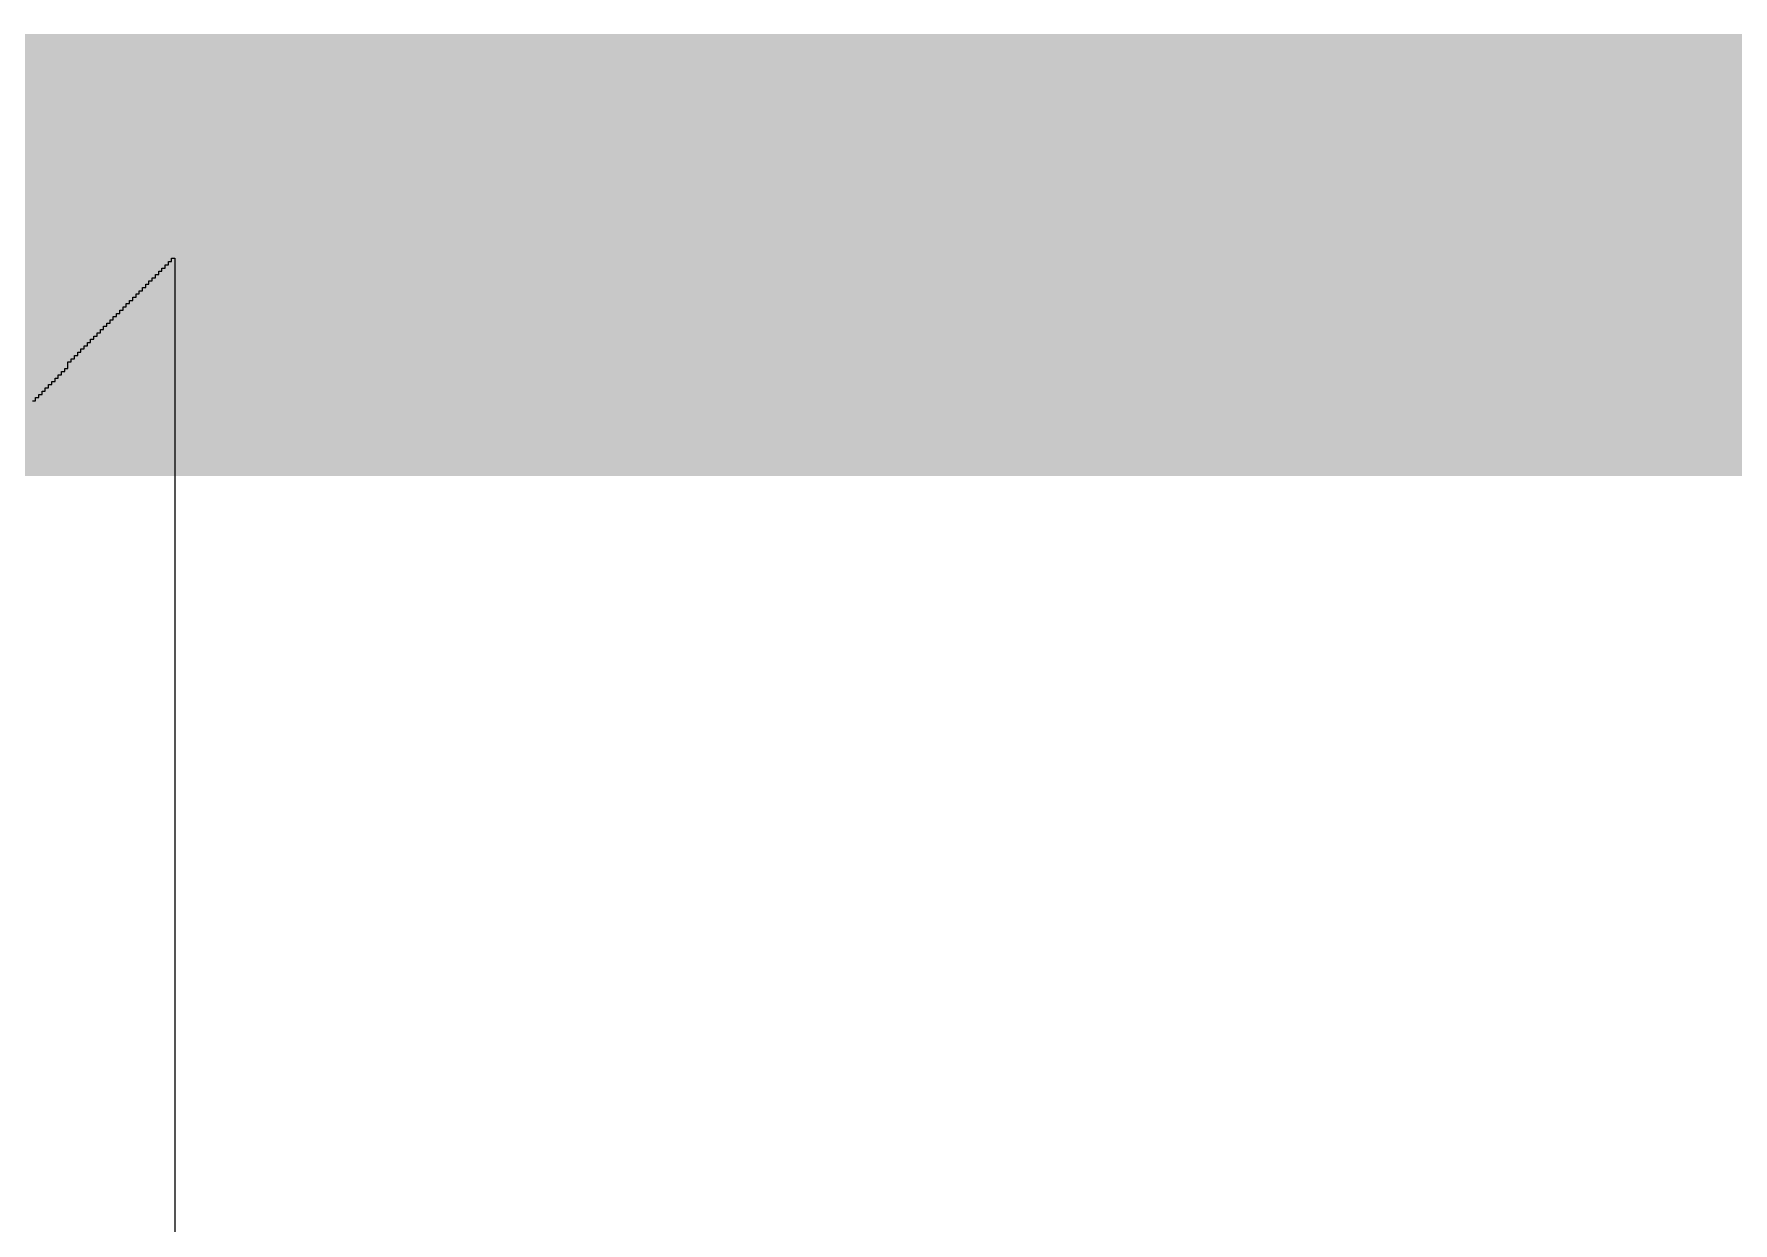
# Model space of a CAD drawing. Header units: inches. Extents: x 1.37 to 7.44, y 1.69 to 5.2.
# Drawn here: x 4.745 to 4.8055, y 5.0443 to 5.0866 of the extents above; entities that cross this region are included whole.
import ezdxf

# ---------------------------------------------------------------- set-up
doc = ezdxf.new("R2010")
doc.units = ezdxf.units.IN
doc.header["$MEASUREMENT"] = 0
doc.layers.add('Bottom Layer', color=5, linetype='Continuous')
doc.layers.add('Top Overlay', color=2, linetype='Continuous')

msp = doc.modelspace()

# ---------------------------------------------------------------- linework, layer by layer
at = {"layer": 'Bottom Layer'}
msp.add_lwpolyline([(4.695669, 5.07874, 0.015748, 0.015748, 0), (7.125984, 5.07874, 0.015748, 0.015748, 0)], format="xyseb", dxfattribs=at)
at = {"layer": 'Top Overlay'}
for p, q in [((4.749516, 5.078163), (4.749516, 5.078279)), ((4.749516, 5.078279), (4.749631, 5.078279)), ((4.749631, 5.078279), (4.749631, 5.078394)), ((4.749631, 5.078394), (4.749746, 5.078394)), ((4.749746, 5.078394), (4.749746, 5.07851)), ((4.749746, 5.07851), (4.749862, 5.07851)), ((4.749862, 5.07851), (4.749862, 5.078625)), ((4.749862, 5.078625), (4.749977, 5.078625)), ((4.749977, 5.078625), (4.749977, 4.989235)), ((4.748939, 5.077587), (4.748939, 5.077702)), ((4.748939, 5.077702), (4.749054, 5.077702)), ((4.749054, 5.077702), (4.749054, 5.077818)), ((4.749054, 5.077818), (4.74917, 5.077818)), ((4.74917, 5.077818), (4.74917, 5.077933)), ((4.74917, 5.077933), (4.749285, 5.077933)), ((4.749285, 5.077933), (4.749285, 5.078048)), ((4.749285, 5.078048), (4.7494, 5.078048)), ((4.7494, 5.078048), (4.7494, 5.078163)), ((4.7494, 5.078163), (4.749516, 5.078163)), ((4.748362, 5.07701), (4.748362, 5.077125)), ((4.748362, 5.077125), (4.748477, 5.077125)), ((4.748477, 5.077125), (4.748477, 5.077241)), ((4.748477, 5.077241), (4.748593, 5.077241)), ((4.748593, 5.077241), (4.748593, 5.077356)), ((4.748593, 5.077356), (4.748708, 5.077356)), ((4.748708, 5.077356), (4.748708, 5.077471)), ((4.748708, 5.077471), (4.748824, 5.077471)), ((4.748824, 5.077471), (4.748824, 5.077587)), ((4.748824, 5.077587), (4.748939, 5.077587)), ((4.74767, 5.076318), (4.74767, 5.076433)), ((4.74767, 5.076433), (4.747785, 5.076433)), ((4.747785, 5.076433), (4.747785, 5.076549)), ((4.747785, 5.076549), (4.747901, 5.076549)), ((4.747901, 5.076549), (4.747901, 5.076664)), ((4.747901, 5.076664), (4.748016, 5.076664)), ((4.748016, 5.076664), (4.748016, 5.076779)), ((4.748016, 5.076779), (4.748132, 5.076779)), ((4.748132, 5.076779), (4.748132, 5.076895)), ((4.748132, 5.076895), (4.748247, 5.076895)), ((4.748247, 5.076895), (4.748247, 5.07701)), ((4.748247, 5.07701), (4.748362, 5.07701)), ((4.747093, 5.075741), (4.747093, 5.075857)), ((4.747093, 5.075857), (4.747209, 5.075857)), ((4.747209, 5.075857), (4.747209, 5.075972)), ((4.747209, 5.075972), (4.747324, 5.075972)), ((4.747324, 5.075972), (4.747324, 5.076087)), ((4.747324, 5.076087), (4.747439, 5.076087)), ((4.747439, 5.076087), (4.747439, 5.076203)), ((4.747439, 5.076203), (4.747555, 5.076203)), ((4.747555, 5.076203), (4.747555, 5.076318)), ((4.747555, 5.076318), (4.74767, 5.076318)), ((4.746517, 5.075165), (4.746517, 5.07528)), ((4.746517, 5.07528), (4.746632, 5.07528)), ((4.746632, 5.07528), (4.746632, 5.075395)), ((4.746632, 5.075395), (4.746747, 5.075395)), ((4.746747, 5.075395), (4.746747, 5.075511)), ((4.746747, 5.075511), (4.746863, 5.075511)), ((4.746863, 5.075511), (4.746863, 5.075626)), ((4.746863, 5.075626), (4.746978, 5.075626)), ((4.746978, 5.075626), (4.746978, 5.075741)), ((4.746978, 5.075741), (4.747093, 5.075741)), ((4.746055, 5.074588), (4.746055, 5.074703)), ((4.746055, 5.074703), (4.746171, 5.074703)), ((4.746171, 5.074703), (4.746171, 5.074934)), ((4.746171, 5.074934), (4.746286, 5.074934)), ((4.746286, 5.074934), (4.746286, 5.075049)), ((4.746286, 5.075049), (4.746401, 5.075049)), ((4.746401, 5.075049), (4.746401, 5.075165)), ((4.746401, 5.075165), (4.746517, 5.075165)), ((4.745363, 5.073896), (4.745363, 5.074011)), ((4.745363, 5.074011), (4.745479, 5.074011)), ((4.745479, 5.074011), (4.745479, 5.074127)), ((4.745479, 5.074127), (4.745594, 5.074127)), ((4.745594, 5.074127), (4.745594, 5.074242)), ((4.745594, 5.074242), (4.745709, 5.074242)), ((4.745709, 5.074242), (4.745709, 5.074357)), ((4.745709, 5.074357), (4.745825, 5.074357)), ((4.745825, 5.074357), (4.745825, 5.074472)), ((4.745825, 5.074472), (4.74594, 5.074472)), ((4.74594, 5.074472), (4.74594, 5.074588)), ((4.74594, 5.074588), (4.746055, 5.074588)), ((4.744902, 5.07355), (4.745017, 5.07355)), ((4.745017, 5.07355), (4.745017, 5.073665)), ((4.745017, 5.073665), (4.745133, 5.073665)), ((4.745133, 5.073665), (4.745133, 5.07378)), ((4.745133, 5.07378), (4.745248, 5.07378)), ((4.745248, 5.07378), (4.745248, 5.073896)), ((4.745248, 5.073896), (4.745363, 5.073896))]:
    msp.add_line(p, q, dxfattribs=at)

doc.saveas('drawing.dxf')
